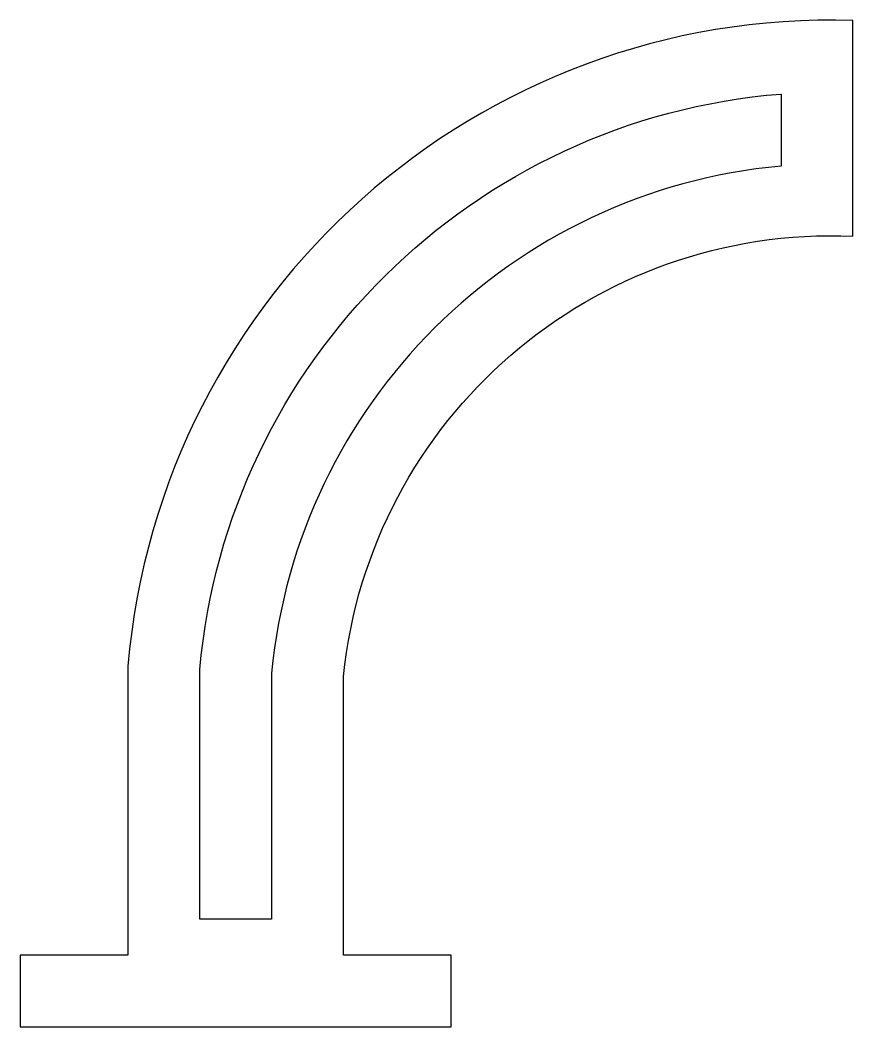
# Model space of a CAD drawing. Header units: millimetres. Extents: x -15 to 43, y -2.5 to 67.6.
import ezdxf

# ---------------------------------------------------------------- set-up
doc = ezdxf.new("R2010")
doc.units = ezdxf.units.MM

msp = doc.modelspace()

# ---------------------------------------------------------------- linework, layer by layer
for points in [[(42.952, 67.53, 0.39802), (-7.498, 22.592), (-7.498, 2.5), (-15, 2.5), (-15, -2.5), (15, -2.5), (15, 2.5), (7.5, 2.5), (7.5, 21.876, -0.397015), (42.952, 52.52)], [(2.5, 5), (-2.498, 5), (-2.498, 22.372, -0.365184), (37.952, 62.411), (37.952, 57.392, 0.360828), (2.5, 22.123)]]:
    msp.add_lwpolyline(points, format="xyb", close=True)

doc.saveas('drawing.dxf')
